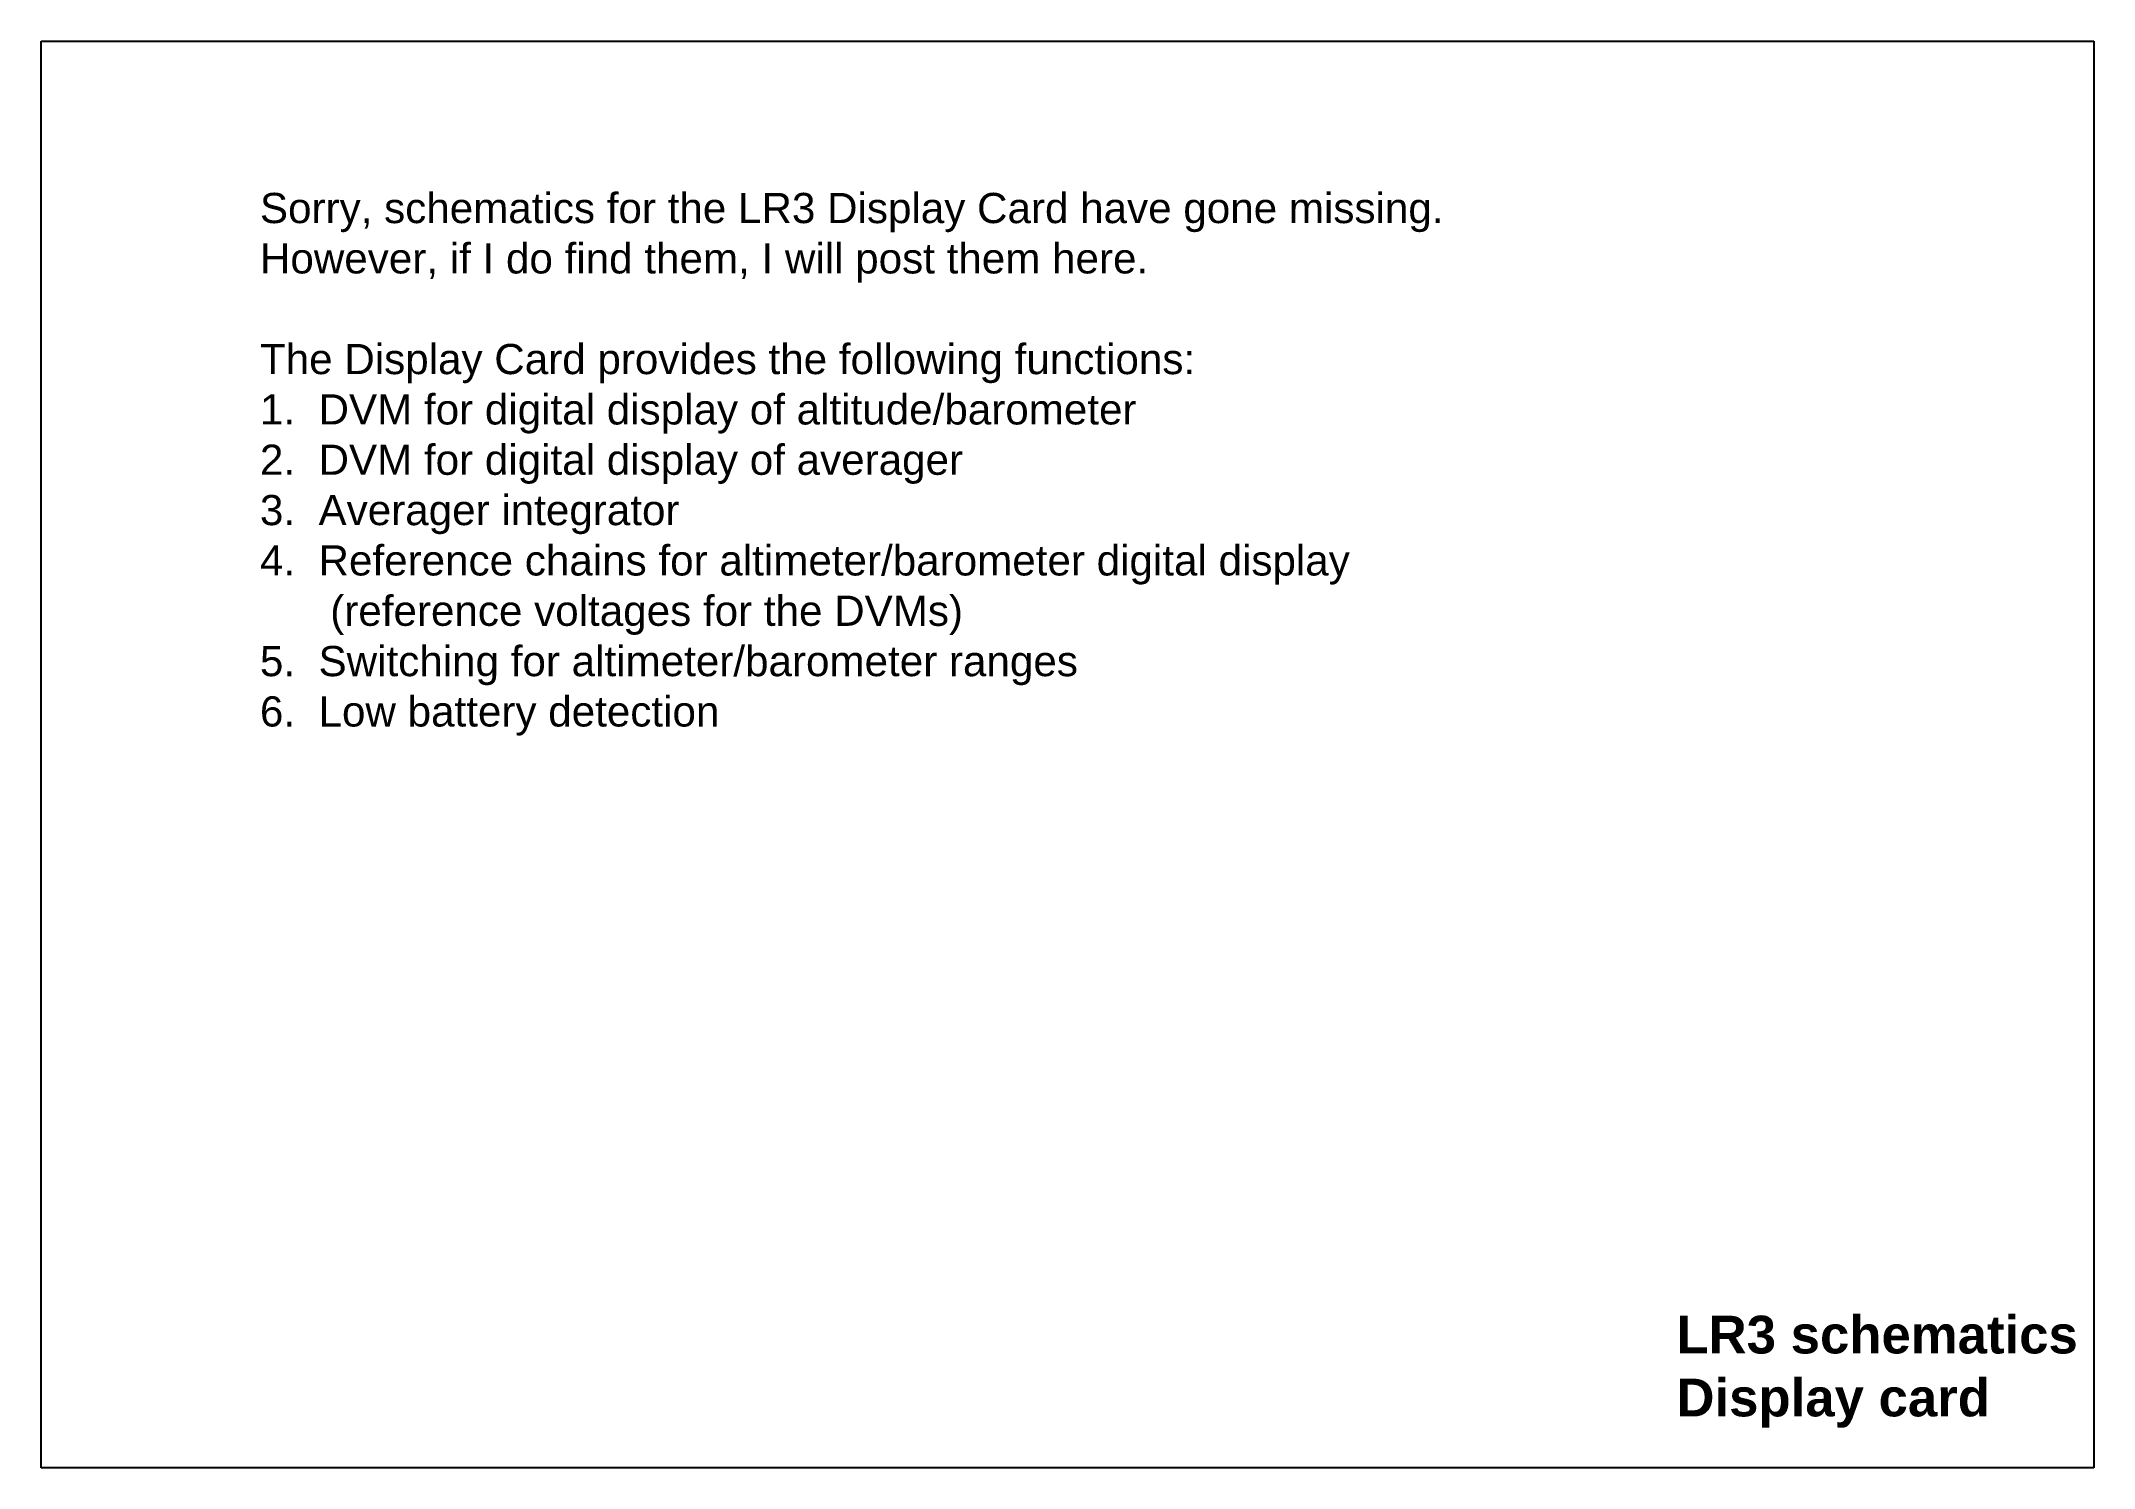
# Model space of a CAD drawing. Extents: x 11 to 283, y 14 to 203.
import ezdxf

# ---------------------------------------------------------------- set-up
doc = ezdxf.new("R2010")
doc.units = 0
doc.layers.add('1', color=7, linetype='CONTINUOUS')
doc.styles.add('ARIAL', font='ARIAL.TTF')
doc.styles.add('ARIALB', font='ARIALBD.TTF')

msp = doc.modelspace()

# ---------------------------------------------------------------- linework, layer by layer
at = {"layer": '1', "color": 7, "linetype": 'CONTINUOUS'}
for p, q in [((11, 203), (283, 203)), ((11, 14), (11, 203)), ((283, 203), (283, 14)), ((283, 14), (11, 14))]:
    msp.add_line(p, q, dxfattribs=at)

# ---------------------------------------------------------------- texts
at = {"layer": '1', "color": 7, "linetype": 'CONTINUOUS', "attachment_point": 7}
for s, insert, char_height, style in [('Sorry, schematics for the LR3 Display Card have gone missing.\\PHowever, if I do find them, I will post them here.\\P\\PThe Display Card provides the following functions:\\P1.  DVM for digital display of altitude/barometer\\P2.  DVM for digital display of averager\\P3.  Averager integrator\\P4.  Reference chains for altimeter/barometer digital display\\P      (reference voltages for the DVMs)\\P5.  Switching for altimeter/barometer ranges\\P6.  Low battery detection', (40, 111), 4, 'ARIAL'), ('LR3 schematics\\PDisplay card', (227.68, 19.32), 5, 'ARIALB')]:
    msp.add_mtext(s, dxfattribs=dict(at, insert=insert, char_height=char_height, style=style))

doc.saveas('drawing.dxf')
